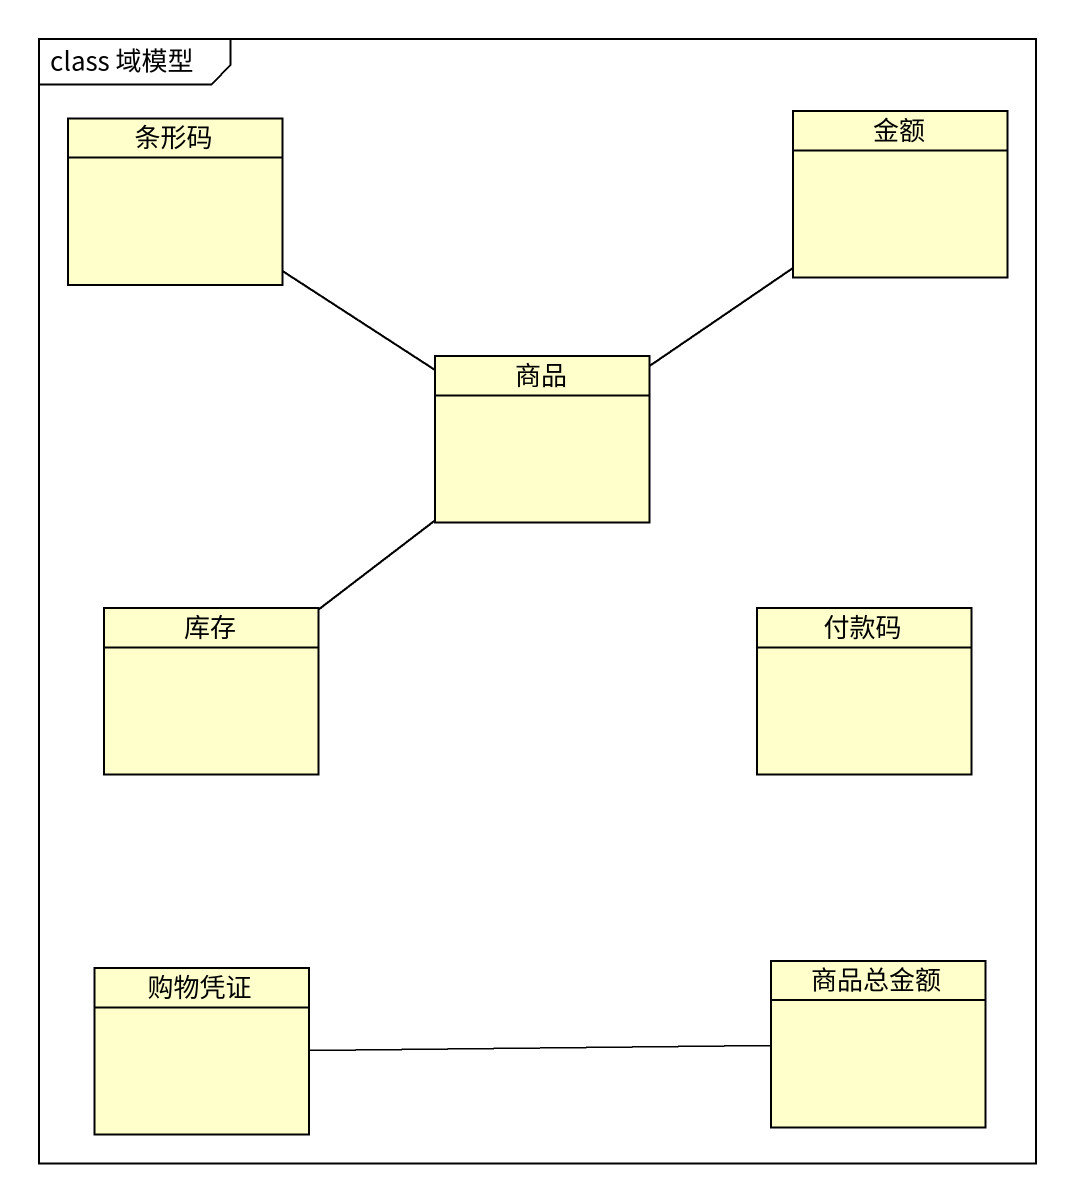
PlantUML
@startuml
mainframe class 域模型
hide circle
hide empty members
class 条形码
class 金额
class 商品
class 库存
class 付款码
class 购物凭证
class 商品总金额
条形码 -- 商品
商品 -up- 金额
商品 -- 库存
购物凭证 -right- 商品总金额
@enduml
